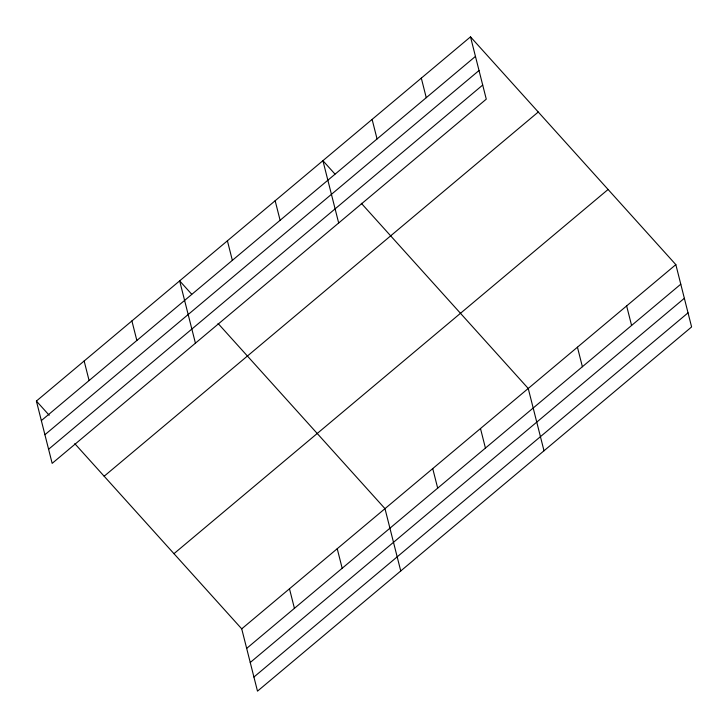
<?xml version="1.0" encoding="UTF-8"?>
<svg xmlns="http://www.w3.org/2000/svg" width="728" height="728" viewBox="0 0 728 728"><rect width="100%" height="100%" fill="white"/><g stroke="black" fill="none" stroke-linecap="round" stroke-linejoin="round"><path stroke-width="1.09" d="M470.506 36.855L486.277 99.154L52.161 463.363L36.4 401.055L470.506 36.855L675.839 264.637L691.6 326.945L257.494 691.145L241.723 628.846L74.793 443.652M41.35 420.602L475.457 56.402M44.918 434.716L479.024 70.507M48.594 449.249L482.7 85.049M104.159 476.221L538.265 112.021M173.965 553.671L608.08 189.471M241.723 628.846L675.839 264.637M246.674 648.393L680.78 284.193M250.241 662.498L684.347 298.298M253.917 677.04L688.033 312.84M334.962 174.047L322.914 160.679L338.675 222.986M361.306 203.276L528.237 388.47L544.007 450.778M191.701 294.23L179.652 280.871L195.423 343.17M218.054 323.459L384.985 508.654L400.746 570.961M36.4 401.055L49.195 415.251M626.635 305.915L631.586 325.462M577.44 347.192L582.382 366.739M421.312 78.133L426.253 97.679M480.489 428.528L485.43 448.084M372.108 119.401L377.059 138.957M432.732 468.595L437.683 488.142M275.157 200.746L280.107 220.293M337.228 548.721L342.178 568.268M227.409 240.804L232.35 260.351M289.48 588.779L294.421 608.326M131.904 320.93L136.855 340.476M84.148 360.988L89.098 380.544"/></g></svg>
